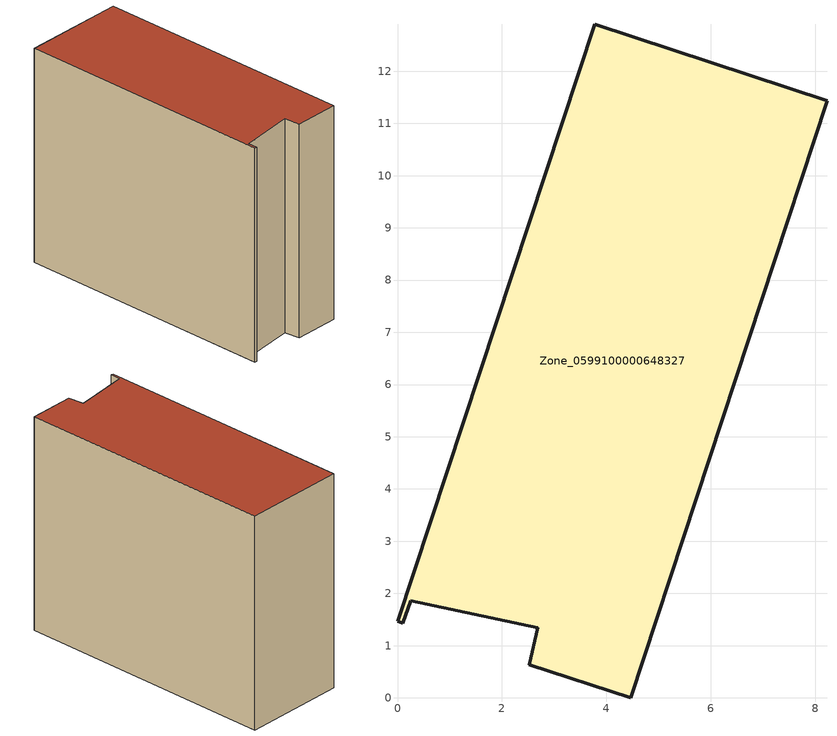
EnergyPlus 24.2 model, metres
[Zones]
Zone_0599100000648327
 floor ground (C_G): 2.52,0.64 2.69,1.35 0.25,1.85 0.1,1.43 0,1.46 3.77,12.9 8.22,11.43 4.46,0 z0
 wall outside (C_F): 0.25,1.85 2.69,1.35 2.52,0.64 4.46,0 8.22,11.43 3.77,12.9 0,1.46 0.1,1.43 0.25,1.85 z0:9.91
 roof outside (C_R): 2.69,1.35 2.52,0.64 4.46,0 8.22,11.43 3.77,12.9 0,1.46 0.1,1.43 0.25,1.85 z9.91
[BUILDING]
Pand.0599100000648327: North Axis=0; Terrain=City; Loads Convergence Tolerance Value=0.04; Temperature Convergence Tolerance Value=0.4; Solar Distribution=FullExterior; Maximum Number of Warmup Days=25; Minimum Number of Warmup Days=1
[Site:Location]
Rotterdam.The.Hague.AP_ZH_NLD Design_Conditions: Latitude=51.96; Longitude=4.45; Time Zone=1; Elevation=-4.5
[SITE:GROUNDTEMPERATURE:BUILDINGSURFACE]
18, 18, 18, 18, 18, 18, 18, 18, 18, 18, 18, 18
[MATERIAL] Thermal Absorptance=0.9; Solar Absorptance=0.7; Visible Absorptance=0.7
Name | Roughness | Thickness | Conductivity | Density | Specific Heat
G.TI.1946 | MediumSmooth | 0.15 | 1 | 540 | 1210
F.TI.1946 | Rough | 0.3 | 0.857143 | 1920 | 840
R.TI.1946 | MediumRough | 0.2 | 0.1 | 1500 | 1000
[CONSTRUCTION]
C_G: G.TI.1946
C_F: F.TI.1946
C_R: R.TI.1946
[ZONE]
Zone_0599100000648327: Type=1; Multiplier=1; Ceiling Height=Autocalculate; Volume=Autocalculate; Floor Area=autocalculate; Part of Total Floor Area=Yes
[ZONEINFILTRATION:DESIGNFLOWRATE]
Infil_Zone_0599100000648327: Zone or ZoneList or Space or SpaceList=Zone_0599100000648327; Schedule=AlwaysOn; Design Flow Rate Calculation Method=Flow/Area; Flow Rate per Floor Area=0.003; Constant Term Coefficient=1; Temperature Term Coefficient=0; Velocity Term Coefficient=0; Velocity Squared Term Coefficient=0
[HVACTEMPLATE:ZONE:IDEALLOADSAIRSYSTEM]
Zone_0599100000648327: Maximum Heating Supply Air Temperature=50; Minimum Cooling Supply Air Temperature=13; Maximum Heating Supply Air Humidity Ratio=0.0156; Minimum Cooling Supply Air Humidity Ratio=0.0077; Heating Limit=NoLimit; Cooling Limit=NoLimit; Dehumidification Control Type=ConstantSensibleHeatRatio; Cooling Sensible Heat Ratio=0.7; Dehumidification Setpoint=60; Humidification Control Type=None; Humidification Setpoint=30; Outdoor Air Method=None; Outdoor Air Flow Rate per Person=0.00944; Outdoor Air Flow Rate per Zone Floor Area=0; Outdoor Air Flow Rate per Zone=0; Demand Controlled Ventilation Type=None; Outdoor Air Economizer Type=NoEconomizer; Heat Recovery Type=None; Sensible Heat Recovery Effectiveness=0.7; Latent Heat Recovery Effectiveness=0.65
[ZONECONTROL:THERMOSTAT]
ThermostatControl_Zone_0599100000648327: Zone or ZoneList=Zone_0599100000648327; Control Type Schedule=DualSetpointControlType; Control 1=Thermostat_Zone_0599100000648327; Temperature Difference Between Cutout And Setpoint=0
[THERMOSTATSETPOINT:DUALSETPOINT]
Thermostat_Zone_0599100000648327: Heating Setpoint Temperature Schedule=HeatingSetpoint_Zone_0599100000648327; Cooling Setpoint Temperature Schedule=CoolingSetpoint_Zone_0599100000648327
[SCHEDULE:COMPACT]
HeatingSetpoint_Zone_0599100000648327: Through: 12/31, For: AllDays, Until: 24:00, 21
CoolingSetpoint_Zone_0599100000648327: Through: 12/31, For: AllDays, Until: 24:00, 24
DualSetpointControlType: Through: 12/31, For: AllDays, Until: 24:00, 4
AlwaysOn: Through: 12/31, For: AllDays, Until: 24:00, 1
